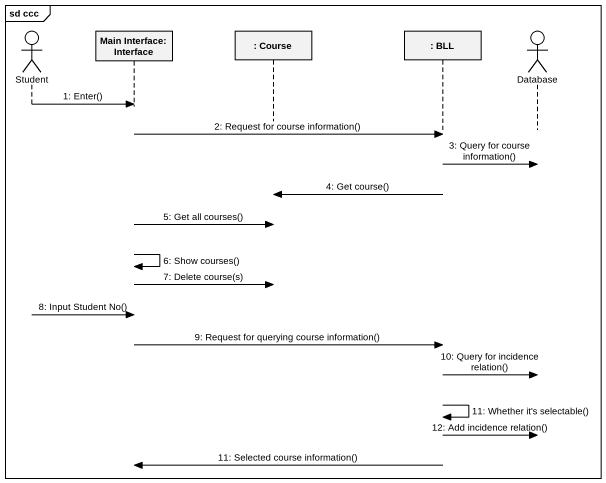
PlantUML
@startuml
mainframe sd ccc
hide footbox
actor Student
participant "Main Interface: Interface" as Main_Interface_Interface
participant ": Course" as Course
participant ": BLL" as BLL
actor "Database" as Database_

Student -> Main_Interface_Interface : 1: Enter()
Main_Interface_Interface -> BLL : 2: Request for course information()
BLL -> Database_ : 3: Query for course information()
BLL -> Course : 4: Get course()
Main_Interface_Interface -> Course : 5: Get all courses()
Main_Interface_Interface -> Main_Interface_Interface : 6: Show courses()
Main_Interface_Interface -> Course : 7: Delete course(s)
Student -> Main_Interface_Interface : 8: Input Student No()
Main_Interface_Interface -> BLL : 9: Request for querying course information()
BLL -> Database_ : 10: Query for incidence relation()
BLL -> BLL : 11: Whether it's selectable()
BLL -> Database_ : 12: Add incidence relation()
BLL -> Main_Interface_Interface : 11: Selected course information()
@enduml
